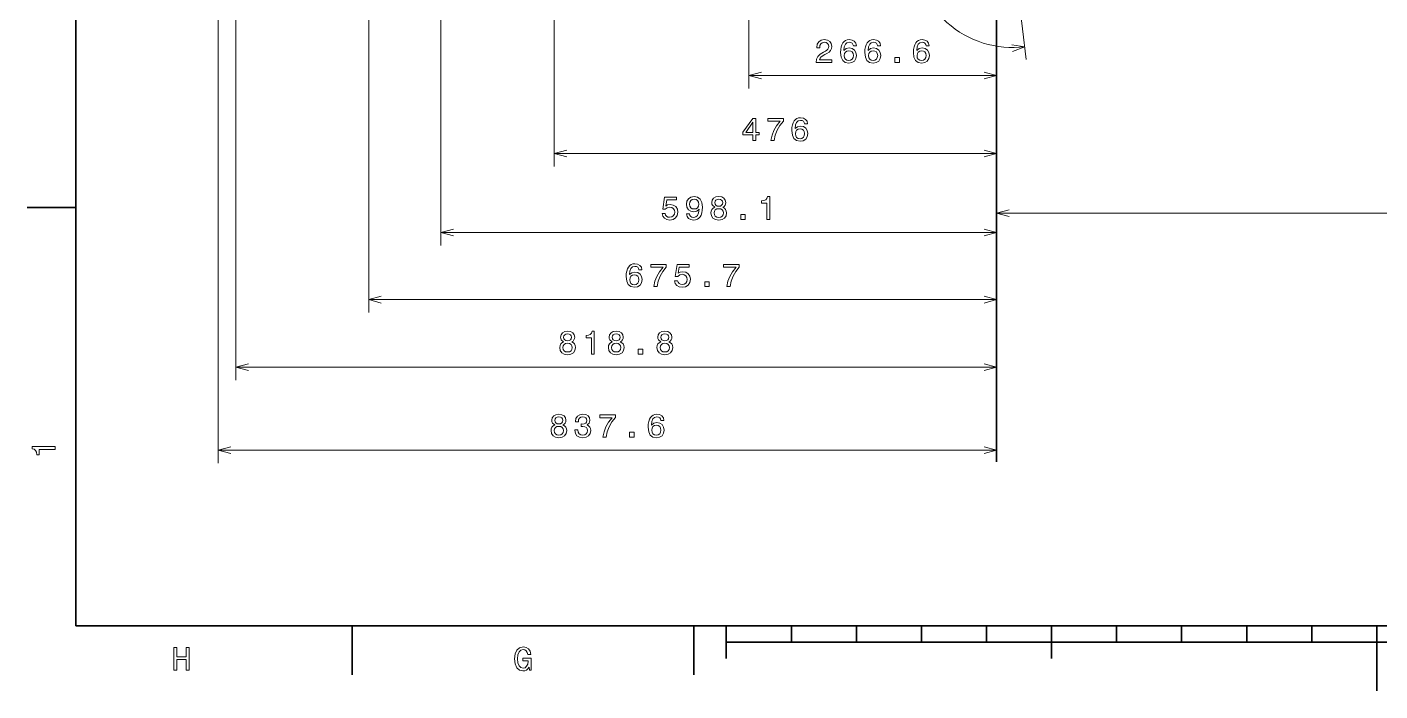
# Model space of a CAD drawing. Extents: x 0 to 420, y 0 to 297.
# Drawn here: x 2.5 to 210.5, y 0 to 102 of the extents above; entities that cross this region are included whole.
import ezdxf

# ---------------------------------------------------------------- set-up
doc = ezdxf.new("R2010")
doc.units = 0

msp = doc.modelspace()

# ---------------------------------------------------------------- linework, layer by layer
at = {"color": 7, "lineweight": 35}
for p, q in [((10, 287), (10, 10)), ((151.558884, 119.408485), (151.558884, 35.19495)), ((10, 10), (410, 10)), ((110, 7.5), (310, 7.5))]:
    msp.add_line(p, q, dxfattribs=at)
at = {"color": 7, "lineweight": 13}
for p, q in [((66.114388, 164.951172), (66.114388, 68.463394)), ((55.025379, 153.982788), (55.025379, 58.140972)), ((31.901461, 133.136444), (31.901461, 35.006672)), ((34.592342, 117.889313), (34.592342, 47.775551)), ((83.553749, 116.087151), (83.553749, 80.582031)), ((113.473892, 115.776779), (113.473892, 92.583633)), ((113.473892, 94.583633), (151.558884, 94.583633)), ((83.553749, 82.582031), (151.558884, 82.582031)), ((151.558884, 73.443031), (360.310303, 73.443031)), ((66.114388, 70.463394), (151.558884, 70.463394)), ((55.025379, 60.140972), (151.558884, 60.140972)), ((34.592342, 49.775551), (151.558884, 49.775551)), ((31.901461, 37.006672), (151.558884, 37.006672))]:
    msp.add_line(p, q, dxfattribs=at)
at = {"color": 8, "lineweight": 13, "ltscale": 0.499887}
msp.add_line((153.678528, 116.87529), (156.115372, 97.028839), dxfattribs=at)
at = {"color": 7, "lineweight": 35, "ltscale": 0.1875}
for p, q in [((10, 74.300003), (2.5, 74.300003)), ((52.5, 10), (52.5, 2.5)), ((105, 10), (105, 2.5))]:
    msp.add_line(p, q, dxfattribs=at)
at = {"color": 7, "lineweight": 35, "ltscale": 0.125}
for p, q in [((110, 10), (110, 5)), ((160, 10), (160, 5))]:
    msp.add_line(p, q, dxfattribs=at)
at = {"color": 7, "lineweight": 35, "ltscale": 0.0625}
for p, q in [((120, 10), (120, 7.5)), ((130, 10), (130, 7.5)), ((140, 10), (140, 7.5)), ((150, 10), (150, 7.5)), ((170, 10), (170, 7.5)), ((180, 10), (180, 7.5)), ((190, 10), (190, 7.5)), ((200, 10), (200, 7.5))]:
    msp.add_line(p, q, dxfattribs=at)
at = {"color": 7, "lineweight": 35, "ltscale": 0.25}
msp.add_line((210, 10), (210, 0), dxfattribs=at)
at = {"color": 7, "lineweight": 13}
for points in [[(123.813789, 96.583633), (126.219414, 96.583633), (126.219414, 97.017357), (124.318115, 97.017357), (124.424019, 97.254387), (124.605591, 97.451073), (125.16539, 97.809143), (125.462929, 97.960434), (125.795776, 98.177299), (126.032822, 98.429459), (126.168983, 98.727005), (126.219414, 99.064903), (126.133682, 99.488533), (125.896645, 99.821388), (125.533531, 100.033203), (125.064522, 100.108849), (124.580376, 100.023117), (124.212212, 99.786087), (123.975182, 99.407845), (123.894493, 98.908562), (123.894493, 98.837959), (124.353432, 98.837959), (124.353432, 98.878304), (124.398804, 99.221245), (124.534981, 99.473404), (124.751831, 99.634789), (125.039307, 99.690262), (125.331802, 99.639832), (125.548668, 99.513748), (125.689873, 99.317062), (125.740303, 99.069946), (125.705009, 98.837959), (125.609184, 98.641273), (125.447807, 98.469803), (125.225899, 98.318504), (124.928345, 98.15712), (124.43412, 97.844444), (124.086128, 97.511589), (123.879356, 97.108131), (123.813789, 96.598763)], [(129.990738, 99.140549), (129.894913, 99.549049), (129.673004, 99.851646), (129.330078, 100.043289), (128.886261, 100.108849), (128.588715, 100.073547), (128.331512, 99.977722), (128.104568, 99.821388), (127.912926, 99.599487), (127.761635, 99.322105), (127.650673, 98.984207), (127.580078, 98.585793), (127.559898, 98.136948), (127.640587, 97.420815), (127.887711, 96.90136), (128.286118, 96.588676), (128.830795, 96.482773), (129.319977, 96.573547), (129.693192, 96.810585), (129.935257, 97.183777), (130.020996, 97.657845), (129.935257, 98.136948), (129.703262, 98.505104), (129.3452, 98.737091), (128.901398, 98.817787), (128.422287, 98.716919), (128.064224, 98.429459), (128.139877, 98.984207), (128.301254, 99.382629), (128.54837, 99.619659), (128.891312, 99.700348), (129.143463, 99.660004), (129.335114, 99.554092), (129.461197, 99.377579), (129.526749, 99.140549)], [(133.726761, 99.140549), (133.630936, 99.549049), (133.409027, 99.851646), (133.066086, 100.043289), (132.622284, 100.108849), (132.324722, 100.073547), (132.06752, 99.977722), (131.840576, 99.821388), (131.648941, 99.599487), (131.49765, 99.322105), (131.386688, 98.984207), (131.316086, 98.585793), (131.295914, 98.136948), (131.376602, 97.420815), (131.623734, 96.90136), (132.022125, 96.588676), (132.566803, 96.482773), (133.056, 96.573547), (133.429199, 96.810585), (133.671265, 97.183777), (133.757004, 97.657845), (133.671265, 98.136948), (133.439285, 98.505104), (133.081207, 98.737091), (132.637421, 98.817787), (132.15831, 98.716919), (131.800247, 98.429459), (131.875885, 98.984207), (132.037262, 99.382629), (132.284393, 99.619659), (132.627319, 99.700348), (132.879486, 99.660004), (133.071136, 99.554092), (133.19722, 99.377579), (133.262772, 99.140549)], [(141.198776, 99.140549), (141.102951, 99.549049), (140.881058, 99.851646), (140.538116, 100.043289), (140.094315, 100.108849), (139.796753, 100.073547), (139.539551, 99.977722), (139.312607, 99.821388), (139.120972, 99.599487), (138.969681, 99.322105), (138.858719, 98.984207), (138.788116, 98.585793), (138.767944, 98.136948), (138.848633, 97.420815), (139.095749, 96.90136), (139.494156, 96.588676), (140.038834, 96.482773), (140.52803, 96.573547), (140.90123, 96.810585), (141.143295, 97.183777), (141.229034, 97.657845), (141.143295, 98.136948), (140.911301, 98.505104), (140.553238, 98.737091), (140.109451, 98.817787), (139.630341, 98.716919), (139.272263, 98.429459), (139.347916, 98.984207), (139.509293, 99.382629), (139.756424, 99.619659), (140.09935, 99.700348), (140.351517, 99.660004), (140.543167, 99.554092), (140.669235, 99.377579), (140.734787, 99.140549)], [(129.531784, 97.652802), (129.476318, 97.335075), (129.335114, 97.093002), (129.10817, 96.931618), (128.82576, 96.881187), (128.528198, 96.931618), (128.301254, 97.087959), (128.154999, 97.330032), (128.109604, 97.647758), (128.160034, 97.960434), (128.301254, 98.197472), (128.533234, 98.348763), (128.845917, 98.404243), (129.118256, 98.348763), (129.335114, 98.202515), (129.476318, 97.965477)], [(133.267807, 97.652802), (133.212326, 97.335075), (133.071136, 97.093002), (132.844193, 96.931618), (132.561768, 96.881187), (132.264206, 96.931618), (132.037262, 97.087959), (131.891006, 97.330032), (131.845612, 97.647758), (131.896042, 97.960434), (132.037262, 98.197472), (132.269257, 98.348763), (132.581924, 98.404243), (132.854263, 98.348763), (133.071136, 98.202515), (133.212326, 97.965477)], [(140.739838, 97.652802), (140.684357, 97.335075), (140.543167, 97.093002), (140.316208, 96.931618), (140.033798, 96.881187), (139.736237, 96.931618), (139.509293, 97.087959), (139.363037, 97.330032), (139.317642, 97.647758), (139.368073, 97.960434), (139.509293, 98.197472), (139.741287, 98.348763), (140.053955, 98.404243), (140.326294, 98.348763), (140.543167, 98.202515), (140.684357, 97.965477)], [(135.904404, 96.583633), (136.600372, 96.583633), (136.600372, 97.335075), (135.904404, 97.335075)], [(114.097672, 84.582031), (114.551567, 84.582031), (114.551567, 85.449471), (115.050835, 85.449471), (115.050835, 85.852921), (114.551567, 85.852921), (114.551567, 88.006386), (114.092636, 88.006386), (112.559486, 85.893272), (112.559486, 85.449471), (114.097672, 85.449471)], [(112.983124, 85.852921), (114.097672, 87.421371), (114.097672, 85.852921)], [(116.855293, 84.582031), (117.364662, 84.582031), (117.531097, 85.414162), (117.823593, 86.190819), (118.237152, 86.912003), (118.776772, 87.587791), (118.776772, 88.006386), (116.37619, 88.006386), (116.37619, 87.547447), (118.292618, 87.547447), (117.737862, 86.866615), (117.319283, 86.155518), (117.026772, 85.399033)], [(122.502701, 87.138947), (122.406876, 87.547447), (122.184975, 87.850044), (121.842041, 88.041687), (121.398232, 88.107246), (121.100677, 88.071945), (120.843475, 87.97612), (120.616524, 87.819786), (120.424896, 87.597885), (120.273598, 87.320503), (120.162636, 86.982613), (120.092041, 86.58419), (120.071869, 86.135345), (120.152557, 85.419205), (120.399673, 84.899757), (120.79808, 84.587074), (121.342758, 84.481163), (121.831947, 84.571945), (122.205147, 84.808975), (122.447212, 85.182175), (122.532959, 85.656235), (122.447212, 86.135345), (122.215225, 86.503502), (121.857162, 86.735489), (121.413368, 86.816177), (120.934258, 86.715317), (120.576187, 86.427849), (120.65184, 86.982613), (120.813217, 87.38102), (121.060341, 87.618057), (121.403267, 87.698746), (121.655434, 87.658401), (121.847084, 87.55249), (121.97316, 87.375984), (122.038712, 87.138947)], [(122.043755, 85.651199), (121.988281, 85.333473), (121.847084, 85.091393), (121.620132, 84.930016), (121.337715, 84.879585), (121.040161, 84.930016), (120.813217, 85.086357), (120.666962, 85.32843), (120.621567, 85.646156), (120.671997, 85.958832), (120.813217, 86.195862), (121.045204, 86.34716), (121.35788, 86.402634), (121.630219, 86.34716), (121.847084, 86.200905), (121.988281, 85.963875)], [(100.113876, 73.376221), (100.224823, 72.962677), (100.471947, 72.639908), (100.835052, 72.438179), (101.299019, 72.362526), (101.808388, 72.453308), (102.20681, 72.700424), (102.458969, 73.093796), (102.554794, 73.598122), (102.469048, 74.067139), (102.226982, 74.435295), (101.84874, 74.672325), (101.35955, 74.758064), (100.981308, 74.69754), (100.688789, 74.531113), (100.830009, 75.474197), (102.363144, 75.474197), (102.363144, 75.887741), (100.492104, 75.887741), (100.214745, 74.031837), (100.618187, 74.031837), (100.910698, 74.268867), (101.283905, 74.354599), (101.606659, 74.299126), (101.853783, 74.137741), (102.010117, 73.890625), (102.06559, 73.572906), (102.010117, 73.25518), (101.84874, 73.008064), (101.601616, 72.851723), (101.283905, 72.796242), (101.016602, 72.831551), (100.809837, 72.94754), (100.658539, 73.129097), (100.582886, 73.376221)], [(103.890228, 73.330826), (103.965874, 72.932411), (104.182739, 72.624771), (104.525673, 72.433136), (104.979561, 72.362526), (105.277115, 72.397835), (105.544403, 72.488609), (105.771347, 72.644951), (105.962997, 72.866852), (106.114296, 73.144226), (106.225235, 73.487167), (106.29081, 73.880539), (106.316025, 74.334427), (106.230278, 75.045525), (105.98317, 75.56498), (105.58979, 75.877655), (105.050171, 75.988609), (104.555923, 75.897835), (104.182739, 75.655754), (103.940659, 75.282562), (103.85997, 74.813538), (103.940659, 74.329384), (104.177681, 73.961227), (104.530708, 73.729248), (104.979561, 73.653595), (105.453629, 73.74942), (105.811699, 74.041924), (105.73101, 73.482124), (105.569618, 73.08371), (105.32251, 72.84668), (104.984604, 72.771034), (104.722359, 72.806335), (104.530708, 72.917282), (104.404633, 73.093796), (104.354195, 73.330826)], [(104.349159, 74.818581), (104.39959, 75.131264), (104.54081, 75.37838), (104.762711, 75.534714), (105.050171, 75.590195), (105.347725, 75.534714), (105.574677, 75.37838), (105.715874, 75.136307), (105.771347, 74.823624), (105.715874, 74.505898), (105.574677, 74.268867), (105.342667, 74.12262), (105.035034, 74.072182), (104.75766, 74.12262), (104.54081, 74.268867), (104.39959, 74.500854)], [(108.21125, 74.349556), (107.954048, 74.208351), (107.777534, 74.011665), (107.666595, 73.764542), (107.631279, 73.466995), (107.711983, 73.018143), (107.94397, 72.670166), (108.322212, 72.448265), (108.836617, 72.362526), (109.345985, 72.448265), (109.724228, 72.670166), (109.956215, 73.018143), (110.041939, 73.466995), (110.001602, 73.764542), (109.895699, 74.011665), (109.714127, 74.208351), (109.461967, 74.349556), (109.663696, 74.470596), (109.804916, 74.637024), (109.89064, 74.838753), (109.920914, 75.085876), (109.84021, 75.443939), (109.628403, 75.7314), (109.285469, 75.918007), (108.836617, 75.988609), (108.382729, 75.918007), (108.03978, 75.7314), (107.822929, 75.443939), (107.747284, 75.085876), (107.772499, 74.838753), (107.858223, 74.637024)], [(108.226387, 75.045525), (108.266724, 75.267426), (108.387764, 75.438896), (108.579414, 75.544807), (108.836617, 75.585152), (109.088783, 75.544807), (109.280411, 75.438896), (109.401459, 75.267426), (109.446846, 75.045525), (109.401459, 74.818581), (109.280411, 74.642067), (109.088783, 74.52607), (108.836617, 74.490768), (108.579414, 74.531113), (108.387764, 74.642067), (108.266724, 74.818581)], [(116.217865, 72.463394), (116.676796, 72.463394), (116.676796, 75.988609), (116.333862, 75.988609), (116.24308, 75.680969), (116.061523, 75.474197), (115.784149, 75.353165), (115.400864, 75.312813), (115.400864, 74.95475), (116.217865, 74.95475)], [(108.115425, 73.477081), (108.16082, 73.74437), (108.307076, 73.946106), (108.534027, 74.077225), (108.836617, 74.12262), (109.134171, 74.077225), (109.361122, 73.946106), (109.507362, 73.74437), (109.557793, 73.477081), (109.507362, 73.189621), (109.361122, 72.972755), (109.134171, 72.831551), (108.836617, 72.786163), (108.534027, 72.831551), (108.307076, 72.972755), (108.16082, 73.189621)], [(112.224648, 72.463394), (112.920624, 72.463394), (112.920624, 73.214828), (112.224648, 73.214828)], [(97.030464, 64.697884), (96.934639, 65.106392), (96.712738, 65.408981), (96.369804, 65.600624), (95.925995, 65.666183), (95.628441, 65.630882), (95.371239, 65.535065), (95.144287, 65.378723), (94.95266, 65.156822), (94.801361, 64.87944), (94.690399, 64.54155), (94.619804, 64.143135), (94.599632, 63.694286), (94.680321, 62.978146), (94.927437, 62.458694), (95.325844, 62.146015), (95.870522, 62.040108), (96.359711, 62.130882), (96.73291, 62.367916), (96.974976, 62.741116), (97.060722, 63.215176), (96.974976, 63.694286), (96.742989, 64.062439), (96.384926, 64.294434), (95.941132, 64.375122), (95.462021, 64.274254), (95.103951, 63.986794), (95.179604, 64.54155), (95.340981, 64.939957), (95.588104, 65.176994), (95.93103, 65.257683), (96.183197, 65.217339), (96.374847, 65.111427), (96.500923, 64.934921), (96.566475, 64.697884)], [(98.855087, 62.140972), (99.364449, 62.140972), (99.530884, 62.973103), (99.823387, 63.749763), (100.236938, 64.47094), (100.776558, 65.146736), (100.776558, 65.565323), (98.375977, 65.565323), (98.375977, 65.106392), (100.292412, 65.106392), (99.737656, 64.425552), (99.319077, 63.714458), (99.026558, 62.957973)], [(102.041405, 63.053795), (102.152344, 62.640251), (102.399467, 62.317486), (102.762573, 62.115753), (103.226547, 62.040108), (103.735909, 62.130882), (104.134331, 62.378002), (104.38649, 62.771374), (104.482315, 63.275696), (104.396576, 63.744717), (104.15451, 64.112869), (103.776268, 64.349899), (103.287079, 64.435638), (102.908836, 64.375122), (102.616318, 64.208694), (102.757538, 65.151779), (104.290672, 65.151779), (104.290672, 65.565323), (102.419624, 65.565323), (102.142265, 63.709412), (102.545708, 63.709412), (102.838226, 63.946449), (103.211426, 64.032181), (103.53418, 63.976704), (103.781303, 63.815323), (103.937645, 63.568203), (103.993111, 63.250481), (103.937645, 62.932758), (103.776268, 62.685638), (103.529144, 62.529297), (103.211426, 62.473824), (102.94413, 62.509125), (102.737358, 62.625118), (102.58606, 62.806679), (102.510414, 63.053795)], [(110.063126, 62.140972), (110.572495, 62.140972), (110.73893, 62.973103), (111.031425, 63.749763), (111.444984, 64.47094), (111.984604, 65.146736), (111.984604, 65.565323), (109.584023, 65.565323), (109.584023, 65.106392), (111.500458, 65.106392), (110.945694, 64.425552), (110.527115, 63.714458), (110.234604, 62.957973)], [(96.571518, 63.210136), (96.516045, 62.89241), (96.374847, 62.650337), (96.147896, 62.488953), (95.865479, 62.438522), (95.567924, 62.488953), (95.340981, 62.645294), (95.194725, 62.887371), (95.14933, 63.205093), (95.19976, 63.517773), (95.340981, 63.754803), (95.572968, 63.906097), (95.885643, 63.961575), (96.157982, 63.906097), (96.374847, 63.759846), (96.516045, 63.522816)], [(106.680145, 62.140972), (107.376114, 62.140972), (107.376114, 62.89241), (106.680145, 62.89241)], [(84.978188, 53.661716), (84.720985, 53.520504), (84.544472, 53.323818), (84.433525, 53.076702), (84.398216, 52.779152), (84.47892, 52.330307), (84.710907, 51.982319), (85.089149, 51.760422), (85.603554, 51.674686), (86.112915, 51.760422), (86.491158, 51.982319), (86.723145, 52.330307), (86.808876, 52.779152), (86.768539, 53.076702), (86.662636, 53.323818), (86.481064, 53.520504), (86.228905, 53.661716), (86.430634, 53.782757), (86.571846, 53.949181), (86.657578, 54.150913), (86.687851, 54.398029), (86.607147, 54.756096), (86.395332, 55.04356), (86.052406, 55.23016), (85.603554, 55.300766), (85.149658, 55.23016), (84.806717, 55.04356), (84.589867, 54.756096), (84.514214, 54.398029), (84.539429, 54.150913), (84.62516, 53.949181)], [(84.993324, 54.357681), (85.033661, 54.579582), (85.154701, 54.751053), (85.346352, 54.85696), (85.603554, 54.897305), (85.855713, 54.85696), (86.047348, 54.751053), (86.168388, 54.579582), (86.213783, 54.357681), (86.168388, 54.130733), (86.047348, 53.954227), (85.855713, 53.83823), (85.603554, 53.802929), (85.346352, 53.843273), (85.154701, 53.954227), (85.033661, 54.130733)], [(89.248779, 51.775551), (89.70771, 51.775551), (89.70771, 55.300766), (89.364784, 55.300766), (89.273994, 54.993126), (89.092445, 54.786358), (88.815063, 54.665321), (88.431786, 54.624973), (88.431786, 54.266903), (89.248779, 54.266903)], [(92.450218, 53.661716), (92.193016, 53.520504), (92.016502, 53.323818), (91.905556, 53.076702), (91.870239, 52.779152), (91.950951, 52.330307), (92.18293, 51.982319), (92.56118, 51.760422), (93.075584, 51.674686), (93.584946, 51.760422), (93.963188, 51.982319), (94.195175, 52.330307), (94.280907, 52.779152), (94.24057, 53.076702), (94.134666, 53.323818), (93.953094, 53.520504), (93.700928, 53.661716), (93.902657, 53.782757), (94.043877, 53.949181), (94.129608, 54.150913), (94.159882, 54.398029), (94.07917, 54.756096), (93.867363, 55.04356), (93.524437, 55.23016), (93.075584, 55.300766), (92.621689, 55.23016), (92.27874, 55.04356), (92.06189, 54.756096), (91.986244, 54.398029), (92.011459, 54.150913), (92.097191, 53.949181)], [(92.465355, 54.357681), (92.505684, 54.579582), (92.626732, 54.751053), (92.818382, 54.85696), (93.075584, 54.897305), (93.327744, 54.85696), (93.519379, 54.751053), (93.640419, 54.579582), (93.685814, 54.357681), (93.640419, 54.130733), (93.519379, 53.954227), (93.327744, 53.83823), (93.075584, 53.802929), (92.818382, 53.843273), (92.626732, 53.954227), (92.505684, 54.130733)], [(99.922241, 53.661716), (99.665039, 53.520504), (99.488525, 53.323818), (99.377586, 53.076702), (99.34227, 52.779152), (99.422974, 52.330307), (99.654961, 51.982319), (100.033203, 51.760422), (100.547607, 51.674686), (101.056976, 51.760422), (101.435219, 51.982319), (101.667206, 52.330307), (101.75293, 52.779152), (101.712593, 53.076702), (101.606689, 53.323818), (101.425117, 53.520504), (101.172958, 53.661716), (101.374687, 53.782757), (101.515907, 53.949181), (101.601631, 54.150913), (101.631905, 54.398029), (101.551201, 54.756096), (101.339394, 55.04356), (100.99646, 55.23016), (100.547607, 55.300766), (100.093719, 55.23016), (99.750771, 55.04356), (99.53392, 54.756096), (99.458275, 54.398029), (99.48349, 54.150913), (99.569214, 53.949181)], [(99.937378, 54.357681), (99.977715, 54.579582), (100.098755, 54.751053), (100.290405, 54.85696), (100.547607, 54.897305), (100.799774, 54.85696), (100.991402, 54.751053), (101.11245, 54.579582), (101.157837, 54.357681), (101.11245, 54.130733), (100.991402, 53.954227), (100.799774, 53.83823), (100.547607, 53.802929), (100.290405, 53.843273), (100.098755, 53.954227), (99.977715, 54.130733)], [(84.882362, 52.789238), (84.927757, 53.05653), (85.074013, 53.258259), (85.300957, 53.389381), (85.603554, 53.434772), (85.901108, 53.389381), (86.128052, 53.258259), (86.274292, 53.05653), (86.32473, 52.789238), (86.274292, 52.501774), (86.128052, 52.284916), (85.901108, 52.143703), (85.603554, 52.098312), (85.300957, 52.143703), (85.074013, 52.284916), (84.927757, 52.501774)], [(92.354393, 52.789238), (92.39978, 53.05653), (92.546043, 53.258259), (92.772987, 53.389381), (93.075584, 53.434772), (93.373138, 53.389381), (93.600082, 53.258259), (93.746323, 53.05653), (93.796753, 52.789238), (93.746323, 52.501774), (93.600082, 52.284916), (93.373138, 52.143703), (93.075584, 52.098312), (92.772987, 52.143703), (92.546043, 52.284916), (92.39978, 52.501774)], [(96.463608, 51.775551), (97.159584, 51.775551), (97.159584, 52.526989), (96.463608, 52.526989)], [(99.826416, 52.789238), (99.871811, 53.05653), (100.018066, 53.258259), (100.245018, 53.389381), (100.547607, 53.434772), (100.845161, 53.389381), (101.072113, 53.258259), (101.218353, 53.05653), (101.268784, 52.789238), (101.218353, 52.501774), (101.072113, 52.284916), (100.845161, 52.143703), (100.547607, 52.098312), (100.245018, 52.143703), (100.018066, 52.284916), (99.871811, 52.501774)], [(83.632767, 40.892841), (83.375565, 40.751633), (83.199051, 40.554943), (83.088104, 40.307831), (83.052788, 40.010273), (83.133499, 39.561432), (83.365479, 39.213444), (83.743729, 38.991547), (84.258133, 38.905807), (84.767494, 38.991547), (85.145737, 39.213444), (85.377724, 39.561432), (85.463455, 40.010273), (85.423119, 40.307831), (85.317215, 40.554943), (85.135643, 40.751633), (84.883476, 40.892841), (85.085205, 41.013874), (85.226425, 41.180302), (85.312157, 41.38203), (85.34243, 41.629154), (85.261719, 41.987221), (85.049911, 42.274689), (84.706985, 42.461281), (84.258133, 42.531891), (83.804237, 42.461281), (83.461288, 42.274689), (83.244438, 41.987221), (83.168793, 41.629154), (83.194008, 41.38203), (83.279739, 41.180302)], [(83.647903, 41.58881), (83.688232, 41.810707), (83.80928, 41.982182), (84.000931, 42.088085), (84.258133, 42.128429), (84.510292, 42.088085), (84.701927, 41.982182), (84.822968, 41.810707), (84.868362, 41.58881), (84.822968, 41.361862), (84.701927, 41.185349), (84.510292, 41.069355), (84.258133, 41.03405), (84.000931, 41.074394), (83.80928, 41.185349), (83.688232, 41.361862)], [(86.723251, 40.106098), (86.723251, 40.070793), (86.80394, 39.586647), (87.040962, 39.22353), (87.414169, 38.991547), (87.908394, 38.905807), (88.432899, 38.991547), (88.826279, 39.213444), (89.078438, 39.566471), (89.169212, 40.020363), (89.128876, 40.317909), (89.017914, 40.559982), (88.836357, 40.746586), (88.594292, 40.882755), (88.922089, 41.155083), (89.038086, 41.58881), (88.96244, 41.982182), (88.745575, 42.279728), (88.392563, 42.466328), (87.908394, 42.531891), (87.454521, 42.451202), (87.106537, 42.229294), (86.879585, 41.876266), (86.80394, 41.407246), (86.80394, 41.371941), (87.252792, 41.371941), (87.293129, 41.694714), (87.424248, 41.926701), (87.636078, 42.067909), (87.933617, 42.11834), (88.195869, 42.077995), (88.387505, 41.972092), (88.50351, 41.800617), (88.548897, 41.568634), (88.50351, 41.321518), (88.382469, 41.155083), (88.170654, 41.054218), (87.883179, 41.023964), (87.686508, 41.029003), (87.686508, 40.630592), (87.933617, 40.640678), (88.251343, 40.595287), (88.488373, 40.474255), (88.629585, 40.277565), (88.680023, 40.020363), (88.62455, 39.727856), (88.478294, 39.510998), (88.246307, 39.374828), (87.938667, 39.329437), (87.620941, 39.379868), (87.388954, 39.531166), (87.242699, 39.773239), (87.187225, 40.106098)], [(91.029144, 39.006672), (91.538506, 39.006672), (91.704941, 39.83881), (91.997437, 40.615463), (92.410995, 41.336647), (92.950615, 42.012436), (92.950615, 42.431023), (90.550034, 42.431023), (90.550034, 41.972092), (92.466469, 41.972092), (91.911713, 41.291252), (91.493134, 40.580158), (91.200615, 39.823673)], [(100.412567, 41.563591), (100.316742, 41.972092), (100.094833, 42.274689), (99.7519, 42.466328), (99.30809, 42.531891), (99.010536, 42.496586), (98.753334, 42.400768), (98.52639, 42.244423), (98.334755, 42.022526), (98.183456, 41.745148), (98.072495, 41.407246), (98.0019, 41.008835), (97.981728, 40.559982), (98.062416, 39.843849), (98.30954, 39.324394), (98.707939, 39.011715), (99.252617, 38.905807), (99.741806, 38.996586), (100.115013, 39.23362), (100.357079, 39.606815), (100.442818, 40.080883), (100.357079, 40.559982), (100.125092, 40.928146), (99.767021, 41.160133), (99.323227, 41.240822), (98.844116, 41.139957), (98.486053, 40.852497), (98.561699, 41.407246), (98.723076, 41.805668), (98.9702, 42.042694), (99.313133, 42.12339), (99.565292, 42.083046), (99.756943, 41.977131), (99.883026, 41.800617), (99.948578, 41.563591)], [(83.536942, 40.020363), (83.582329, 40.287651), (83.728592, 40.489384), (83.955536, 40.620502), (84.258133, 40.665897), (84.555687, 40.620502), (84.782631, 40.489384), (84.928871, 40.287651), (84.979301, 40.020363), (84.928871, 39.732895), (84.782631, 39.516037), (84.555687, 39.374828), (84.258133, 39.329437), (83.955536, 39.374828), (83.728592, 39.516037), (83.582329, 39.732895)], [(95.118187, 39.006672), (95.814156, 39.006672), (95.814156, 39.75811), (95.118187, 39.75811)], [(99.953613, 40.075836), (99.89814, 39.75811), (99.756943, 39.516037), (99.529999, 39.354652), (99.247581, 39.304218), (98.95002, 39.354652), (98.723076, 39.510998), (98.57682, 39.753071), (98.531425, 40.070793), (98.581856, 40.383476), (98.723076, 40.620502), (98.955063, 40.771801), (99.267738, 40.827282), (99.540077, 40.771801), (99.756943, 40.625553), (99.89814, 40.388519)], [(6.833213, 37.109222), (6.833213, 37.568153), (3.307997, 37.568153), (3.307997, 37.225216), (3.615634, 37.134438), (3.822406, 36.952881), (3.943444, 36.675503), (3.98379, 36.292217), (4.341859, 36.292217), (4.341859, 37.109222)], [(25.079971, 3.166787), (25.548992, 3.166787), (25.548992, 4.810879), (26.95101, 4.810879), (26.95101, 3.166787), (27.414986, 3.166787), (27.414986, 6.666787), (26.95101, 6.666787), (26.95101, 5.239553), (25.548992, 5.239553), (25.548992, 6.666787), (25.079971, 6.666787)], [(79.672913, 3.635807), (79.758644, 3.166787), (80.010803, 3.166787), (80.010803, 5.057997), (78.734871, 5.057997), (78.734871, 4.629323), (79.521614, 4.629323), (79.521614, 4.599063), (79.46109, 4.135087), (79.299713, 3.792147), (79.052589, 3.575288), (78.744957, 3.504683), (78.402016, 3.595461), (78.134727, 3.867795), (77.963257, 4.316643), (77.902733, 4.931916), (77.958214, 5.542147), (78.129684, 5.990994), (78.402016, 6.263329), (78.770172, 6.35915), (79.022331, 6.308718), (79.229103, 6.167507), (79.380402, 5.930475), (79.466141, 5.612752), (79.965416, 5.612752), (79.83429, 6.096902), (79.587173, 6.460014), (79.239189, 6.681916), (78.80043, 6.762608), (78.225502, 6.636527), (77.791786, 6.268372), (77.514404, 5.6884), (77.418587, 4.916787), (77.514404, 4.14013), (77.791786, 3.560158), (78.200287, 3.192003), (78.714699, 3.070965), (79.002159, 3.111311), (79.259361, 3.212176), (79.48127, 3.388689)]]:
    msp.add_lwpolyline(points, close=True, dxfattribs=at)
at = {"color": 8, "lineweight": 13}
msp.add_lwpolyline([(154.017258, 98.264717), (155.871628, 99.013931), (153.891098, 99.292282)], dxfattribs=at)
at = {"color": 7, "lineweight": 13}
for points in [[(115.405746, 95.101273), (113.473892, 94.583633), (115.405746, 94.065994)], [(149.627045, 94.065994), (151.558884, 94.583633), (149.627045, 95.101273)], [(85.485596, 83.09967), (83.553749, 82.582031), (85.485596, 82.064392)], [(149.627045, 82.064392), (151.558884, 82.582031), (149.627045, 83.09967)], [(153.490738, 73.96067), (151.558884, 73.443031), (153.490738, 72.925392)], [(68.046234, 70.981033), (66.114388, 70.463394), (68.046234, 69.945755)], [(149.627045, 69.945755), (151.558884, 70.463394), (149.627045, 70.981033)], [(56.957226, 60.658611), (55.025379, 60.140972), (56.957226, 59.623333)], [(149.627045, 59.623333), (151.558884, 60.140972), (149.627045, 60.658611)], [(36.524193, 50.29319), (34.592342, 49.775551), (36.524193, 49.257912)], [(149.627045, 49.257912), (151.558884, 49.775551), (149.627045, 50.29319)], [(33.833309, 37.524311), (31.901461, 37.006672), (33.833309, 36.489033)], [(149.627045, 36.489033), (151.558884, 37.006672), (149.627045, 37.524311)]]:
    msp.add_lwpolyline(points, dxfattribs=at)
at = {"color": 8, "lineweight": 13}
msp.add_arc((154.01561, 114.130005), 15.229592, 180.000009, 276.999985, dxfattribs=at)

doc.saveas('drawing.dxf')
